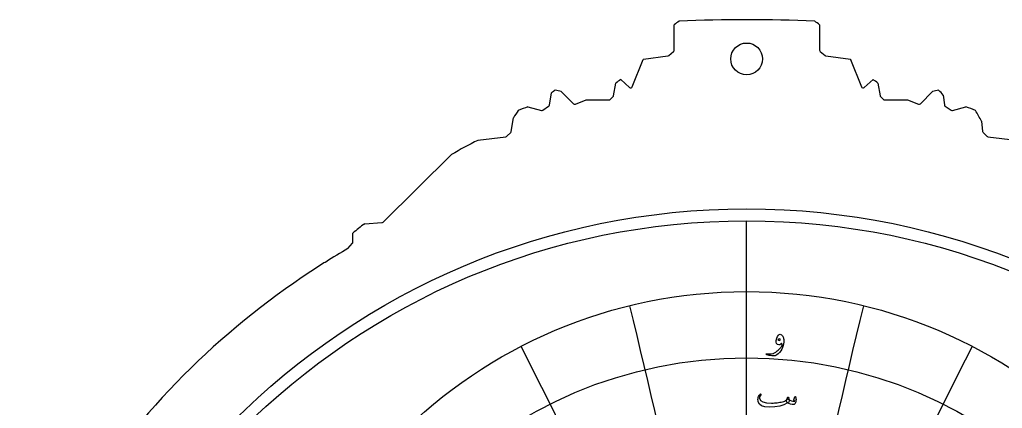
# Model space of a CAD drawing. Header units: millimetres. Extents: x -68 to 68, y -68 to 78.
# Drawn here: x -61.8 to 21.7, y 44.8 to 77.8 of the extents above; entities that cross this region are included whole.
import ezdxf

# ---------------------------------------------------------------- set-up
doc = ezdxf.new("R2010")
doc.units = ezdxf.units.MM
for name, color, linetype in [('CUT_INNER', 6, 'Continuous'), ('CUT_OUTER', 1, 'Continuous'), ('ENGRAVE', 7, 'Continuous'), ('ENGRAVE_FINE', 8, 'Continuous'), ('GUIDE', 3, 'Continuous'), ('TEXT', 5, 'Continuous')]:
    doc.layers.add(name, color=color, linetype=linetype)

msp = doc.modelspace()

# ---------------------------------------------------------------- linework, layer by layer
at = {"layer": 'CUT_INNER'}
msp.add_circle((0, 74.495), 1.35, dxfattribs=at)
at = {"layer": 'CUT_OUTER'}
for points in [[(-6.148, 75.239), (-6.148, 77.388), (-6.148, 77.391)], [(6.192, 77.391), (6.192, 77.388), (6.192, 75.239)], [(-9.71, 72.128), (-8.779, 74.455), (-8.778, 74.458), (-8.774, 74.459), (-6.694, 74.756)], [(-6.622, 74.787), (-6.204, 75.122)], [(6.249, 75.122), (6.666, 74.787)], [(6.739, 74.756), (8.819, 74.459), (8.822, 74.458), (8.824, 74.455), (9.755, 72.128)], [(-10.699, 72.739), (-10.697, 72.736), (-9.948, 72.072)], [(9.994, 72.072), (10.741, 72.736), (10.744, 72.739)], [(-11.298, 71.369), (-11.104, 72.432), (-11.104, 72.436)], [(11.149, 72.436), (11.15, 72.432), (11.342, 71.369)], [(-16.757, 70.576), (-16.567, 71.623), (-16.566, 71.626)], [(-15.757, 71.727), (-15.754, 71.725), (-14.714, 70.685)], [(-14.552, 70.652), (-13.636, 71.018), (-13.633, 71.019), (-13.629, 71.019), (-11.672, 71.019)], [(-11.566, 71.063), (-11.339, 71.289)], [(11.384, 71.289), (11.611, 71.063)], [(11.717, 71.019), (13.674, 71.019), (13.678, 71.019), (13.681, 71.018), (14.597, 70.652)], [(14.759, 70.685), (15.799, 71.725), (15.802, 71.727)], [(16.712, 71.424), (16.712, 71.42), (16.805, 70.583)], [(-18.589, 70.412), (-18.585, 70.412), (-17.44, 70.125)], [(-17.32, 70.146), (-16.821, 70.479)], [(16.871, 70.475), (17.364, 70.146)], [(17.484, 70.125), (18.63, 70.412), (18.634, 70.412)], [(-19.997, 68.336), (-19.803, 69.498), (-19.802, 69.502)], [(19.949, 69.199), (19.949, 69.195), (20.044, 68.341)], [(-22.837, 67.58), (-22.834, 67.581), (-20.461, 67.878)], [(-20.374, 67.92), (-20.039, 68.254)], [(20.087, 68.251), (20.418, 67.921)], [(20.506, 67.878), (22.878, 67.581), (22.882, 67.58)], [(-30.89, 60.64), (-25.065, 66.364), (-25.063, 66.367)], [(-32.447, 60.499), (-32.443, 60.5), (-30.985, 60.597)], [(-33.458, 58.936), (-33.458, 59.687), (-33.458, 59.691)], [(-33.87, 58.387), (-33.492, 58.84)], [(-35.777, 57.239), (-35.762, 57.248)]]:
    msp.add_lwpolyline(points, dxfattribs=at)
for centre, radius, start, end in [((-3.018, 73.641), 4.885, 123.90469, 129.84369), ((0.023, -48.689), 126.515, 87.38805, 92.61194), ((2.693, 73.154), 5.495, 50.44333, 55.71631), ((-6.298, 75.239), 0.15, 308.6971, 360), ((6.342, 75.239), 0.15, 180, 231.3029), ((-6.715, 74.904), 0.15, 278.11991, 308.6971), ((6.76, 74.904), 0.15, 231.3029, 261.88009), ((-7.686, 68.297), 5.367, 124.15638, 129.55013), ((7.871, 68.477), 5.139, 50.37277, 56.01227), ((-14.416, 68.736), 3.602, 120.85088, 126.64911), ((-17.031, 66.67), 5.216, 75.85405, 81.52612), ((-9.849, 72.184), 0.15, 228.39283, 338.20386), ((9.894, 72.184), 0.15, 201.80932, 311.62826), ((17.08, 66.656), 5.23, 98.50003, 104.14932), ((12.423, 67.546), 5.782, 42.11697, 47.78867), ((-11.672, 71.169), 0.15, 270, 314.93627), ((-11.445, 71.396), 0.15, 314.93627, 349.68904), ((11.49, 71.396), 0.15, 190.27733, 225.06373), ((11.717, 71.169), 0.15, 225.06373, 270), ((-16.088, 62.519), 8.28, 107.58068, 113.56445), ((-17.403, 70.271), 0.15, 255.94876, 303.71947), ((-16.905, 70.603), 0.15, 303.71947, 349.68292), ((-14.608, 70.791), 0.15, 225, 291.79481), ((14.653, 70.791), 0.15, 248.20519, 314.98262), ((16.954, 70.6), 0.15, 186.34952, 236.28053), ((17.448, 70.271), 0.15, 236.28053, 284.04374), ((16.039, 62.276), 8.541, 66.51425, 72.31094), ((-13.89, 66.001), 6.871, 143.2841, 149.36633), ((10.685, 64.641), 10.324, 26.20062, 31.9811), ((-20.48, 68.027), 0.15, 277.13286, 314.95221), ((-20.145, 68.361), 0.15, 314.95221, 350.52734), ((20.193, 68.357), 0.15, 186.34485, 225), ((20.524, 68.027), 0.15, 225, 262.86714), ((-10.743, 42.756), 27.613, 115.97475, 121.23618), ((-24.863, 49.98), 12.968, 125.78896, 131.5113), ((-30.995, 60.747), 0.15, 273.81746, 314.50462), ((-33.608, 58.936), 0.15, 320.2007, 0), ((-0.618, 1.009), 66.317, 120.0935, 122.0016), ((-0.006, 0.005), 67.493, 122.51534, 146.25067), ((-34.557, 54.746), 2.775, 116.07332, 128.50186)]:
    msp.add_arc(centre, radius, start, end, dxfattribs=at)
at = {"layer": 'ENGRAVE'}
msp.add_lwpolyline([(0, -60.75), (0, 60.75)], dxfattribs=at)
for centre, radius in [((0, 0), 60.75), ((0, 12.921), 41.813), ((0, 11.641), 37.466)]:
    msp.add_circle(centre, radius, dxfattribs=at)
at = {"layer": 'ENGRAVE_FINE'}
for centre, radius, start, end in [((-729.817, -122.388), 741.076, 7.274138, 13.732743), ((-729.817, -122.388), 741.076, 7.274138, 13.732743), ((729.817, -122.388), 741.076, 166.267257, 172.725862), ((729.817, -122.388), 741.076, 166.267257, 172.725862), ((-353.563, -122.388), 376.254, 14.60069, 27.2831), ((-353.563, -122.388), 376.254, 14.60069, 27.2831), ((353.563, -122.388), 376.254, 152.7169, 165.39931), ((353.563, -122.388), 376.254, 152.7169, 165.39931)]:
    msp.add_arc(centre, radius, start, end, dxfattribs=at)
at = {"layer": 'GUIDE'}
msp.add_circle((0, 0), 61.763, dxfattribs=at)
at = {"layer": 'TEXT'}
for points in [[(2.562, 50.77), (2.627, 50.922), (2.698, 51.03), (2.775, 51.094), (2.856, 51.114), (2.907, 51.105), (2.957, 51.078), (3.004, 51.034), (3.05, 50.971), (3.072, 50.934), (3.092, 50.897), (3.108, 50.859), (3.122, 50.82), (3.134, 50.78), (3.144, 50.738), (3.154, 50.695), (3.162, 50.651), (3.169, 50.552), (3.163, 50.436), (3.142, 50.303), (3.108, 50.152), (3.057, 49.995), (2.987, 49.845), (2.899, 49.702), (2.792, 49.566), (2.679, 49.447), (2.579, 49.36), (2.49, 49.305), (2.414, 49.282), (2.337, 49.278), (2.247, 49.28), (2.146, 49.289), (2.034, 49.304), (1.976, 49.313), (1.923, 49.323), (1.875, 49.334), (1.831, 49.345), (1.79, 49.357), (1.754, 49.368), (1.721, 49.379), (1.692, 49.39), (1.675, 49.399), (1.663, 49.41), (1.657, 49.421), (1.656, 49.433), (1.662, 49.445), (1.671, 49.453), (1.685, 49.456), (1.703, 49.455), (1.841, 49.441), (1.977, 49.44), (2.109, 49.452), (2.238, 49.476), (2.278, 49.489), (2.322, 49.508), (2.371, 49.533), (2.423, 49.566), (2.48, 49.605), (2.541, 49.651), (2.607, 49.704), (2.677, 49.764), (2.745, 49.825), (2.806, 49.884), (2.86, 49.94), (2.906, 49.993), (2.946, 50.044), (2.978, 50.093), (3.002, 50.14), (3.018, 50.184), (3.009, 50.251), (2.998, 50.301), (2.987, 50.334), (2.975, 50.349), (2.902, 50.263), (2.819, 50.217), (2.728, 50.211), (2.626, 50.245), (2.543, 50.318), (2.504, 50.43), (2.51, 50.581), (2.562, 50.77)], [(2.889, 50.637), (2.836, 50.701), (2.781, 50.725), (2.724, 50.708), (2.666, 50.651), (2.713, 50.612), (2.766, 50.597), (2.825, 50.605), (2.889, 50.637)], [(3.551, 45.604), (3.555, 45.603), (3.558, 45.601), (3.561, 45.599), (3.564, 45.597), (3.567, 45.595), (3.57, 45.593), (3.573, 45.59), (3.577, 45.587), (3.606, 45.552), (3.617, 45.504), (3.611, 45.441), (3.587, 45.364), (3.566, 45.317), (3.543, 45.287), (3.521, 45.276), (3.498, 45.281), (3.486, 45.287), (3.476, 45.289), (3.468, 45.288), (3.462, 45.285), (3.167, 45.123), (2.815, 45.01), (2.405, 44.944), (1.938, 44.925), (1.561, 44.958), (1.275, 45.044), (1.083, 45.184), (0.983, 45.378), (0.967, 45.47), (0.964, 45.561), (0.973, 45.653), (0.993, 45.745), (1.022, 45.826), (1.057, 45.9), (1.099, 45.968), (1.148, 46.028), (1.157, 46.036), (1.167, 46.041), (1.177, 46.043), (1.187, 46.043), (1.197, 46.038), (1.205, 46.033), (1.212, 46.026), (1.216, 46.018), (1.218, 46.01), (1.217, 46), (1.213, 45.988), (1.205, 45.974), (1.153, 45.898), (1.119, 45.824), (1.103, 45.751), (1.105, 45.68), (1.19, 45.502), (1.389, 45.374), (1.7, 45.297), (2.125, 45.27), (2.242, 45.272), (2.358, 45.278), (2.474, 45.286), (2.59, 45.299), (2.705, 45.315), (2.819, 45.335), (2.931, 45.358), (3.041, 45.385), (3.148, 45.416), (3.236, 45.446), (3.305, 45.477), (3.354, 45.507), (3.373, 45.524), (3.39, 45.543), (3.406, 45.567), (3.42, 45.594), (3.434, 45.624), (3.447, 45.657), (3.46, 45.692), (3.472, 45.73), (3.477, 45.742), (3.485, 45.752), (3.495, 45.76), (3.508, 45.766), (3.522, 45.77), (3.535, 45.769), (3.547, 45.764), (3.559, 45.755), (3.568, 45.743), (3.573, 45.728), (3.575, 45.711), (3.573, 45.691)], [(3.444, 45.317), (3.405, 45.354), (3.384, 45.401), (3.383, 45.456), (3.401, 45.522), (3.438, 45.58), (3.473, 45.616), (3.505, 45.629), (3.534, 45.619), (3.668, 45.53), (3.803, 45.467), (3.938, 45.431), (4.072, 45.421), (4.077, 45.422), (4.08, 45.425), (4.082, 45.429), (4.083, 45.436), (4.08, 45.447), (4.07, 45.465), (4.053, 45.489), (4.029, 45.518), (4.025, 45.527), (4.022, 45.536), (4.021, 45.545), (4.022, 45.554), (4.108, 45.802), (4.112, 45.812), (4.117, 45.818), (4.123, 45.822), (4.13, 45.824), (4.137, 45.822), (4.142, 45.819), (4.147, 45.813), (4.151, 45.806), (4.178, 45.725), (4.194, 45.645), (4.2, 45.565), (4.194, 45.486), (4.177, 45.387), (4.153, 45.307), (4.123, 45.245), (4.087, 45.202), (4.059, 45.178), (4.034, 45.161), (4.011, 45.15), (3.99, 45.145), (3.869, 45.142), (3.738, 45.17), (3.596, 45.228), (3.444, 45.317)]]:
    msp.add_lwpolyline(points, close=True, dxfattribs=at)

doc.saveas('drawing.dxf')
